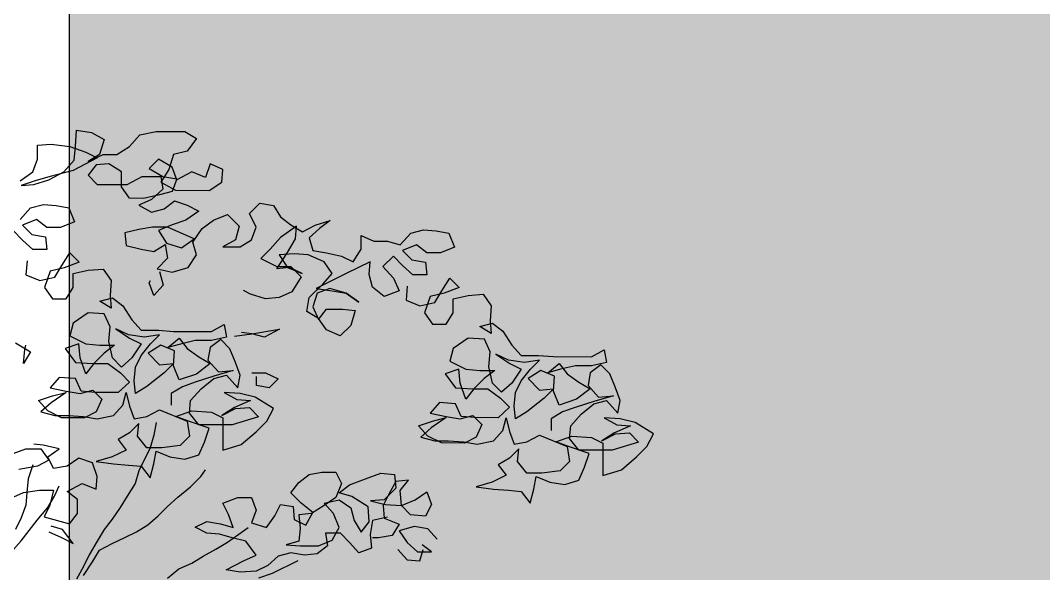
# Model space of a CAD drawing. Header units: millimetres. Extents: x -249630 to 95394, y -188036 to 109963.
# Drawn here: x -96309 to -95761, y -15927 to -15631 of the extents above; entities that cross this region are included whole.
import ezdxf

# ---------------------------------------------------------------- set-up
doc = ezdxf.new("R2010")
doc.units = ezdxf.units.MM
for name, color, linetype in [('AHojas', 86, 'Continuous'), ('ATronco', 36, 'Continuous'), ('SOMBRA', 252, 'Continuous'), ('VEREDA', 1, 'Continuous')]:
    doc.layers.add(name, color=color, linetype=linetype)

# ---------------------------------------------------------------- blocks, each defined once
blk = doc.blocks.new('Arbol_01')
at = {"layer": 'AHojas'}
for p, q in [((0.27109, 2.77819), (0.27213, 2.7926)), ((0.27213, 2.7926), (0.28552, 2.79053)), ((0.28552, 2.79053), (0.29684, 2.78434)), ((0.31948, 2.77814), (0.32876, 2.78843)), ((0.32876, 2.78843), (0.34318, 2.79151)), ((0.34318, 2.79151), (0.36892, 2.79148)), ((0.36892, 2.79148), (0.37921, 2.7853)), ((0.2371, 2.76689), (0.23711, 2.77925)), ((0.23711, 2.77925), (0.24947, 2.78027)), ((0.24947, 2.78027), (0.26594, 2.77819)), ((0.29684, 2.78434), (0.29271, 2.77096)), ((0.37921, 2.7853), (0.37096, 2.77398)), ((0.26594, 2.77819), (0.28035, 2.77303)), ((0.27005, 2.76583), (0.27109, 2.77819)), ((0.28035, 2.77303), (0.29064, 2.76787)), ((0.2824, 2.76479), (0.29579, 2.77096)), ((0.29271, 2.77096), (0.2824, 2.76479)), ((0.29579, 2.77096), (0.30815, 2.77095)), ((0.30815, 2.77095), (0.31948, 2.77814)), ((0.3586, 2.7709), (0.35447, 2.75752)), ((0.37096, 2.77398), (0.3586, 2.7709)), ((0.23297, 2.75557), (0.2371, 2.76689)), ((0.26077, 2.75554), (0.27005, 2.76583)), ((0.29064, 2.76787), (0.26901, 2.75657)), ((0.28961, 2.7617), (0.28239, 2.75244)), ((0.30094, 2.76272), (0.28961, 2.7617)), ((0.31226, 2.7555), (0.30094, 2.76272)), ((0.34522, 2.76679), (0.33697, 2.75856)), ((0.35756, 2.75958), (0.34522, 2.76679)), ((0.39155, 2.76263), (0.38742, 2.75028)), ((0.40287, 2.75747), (0.39155, 2.76263)), ((0.22164, 2.74734), (0.23297, 2.75557)), ((0.24738, 2.74835), (0.26077, 2.75554)), ((0.26901, 2.75657), (0.24841, 2.75144)), ((0.28239, 2.75244), (0.29062, 2.74419)), ((0.31224, 2.74211), (0.31226, 2.7555)), ((0.33697, 2.75856), (0.34932, 2.75135)), ((0.35447, 2.75752), (0.34726, 2.7462)), ((0.36167, 2.74824), (0.35756, 2.75958)), ((0.37507, 2.75544), (0.36167, 2.74824)), ((0.38742, 2.75028), (0.37507, 2.75544)), ((0.40183, 2.74615), (0.40287, 2.75747)), ((0.23502, 2.74733), (0.22266, 2.74322)), ((0.22266, 2.74322), (0.23399, 2.74424)), ((0.23399, 2.74424), (0.24738, 2.74835)), ((0.24841, 2.75144), (0.23502, 2.74733)), ((0.29062, 2.74419), (0.31739, 2.74417)), ((0.31739, 2.74417), (0.33079, 2.75136)), ((0.33079, 2.75136), (0.34726, 2.75135)), ((0.34726, 2.75135), (0.34931, 2.74002)), ((0.34726, 2.7462), (0.36063, 2.73898)), ((0.34932, 2.75135), (0.36167, 2.74927)), ((0.36167, 2.74927), (0.35754, 2.73795)), ((0.3905, 2.73895), (0.40183, 2.74615)), ((0.31944, 2.73181), (0.31224, 2.74211)), ((0.34622, 2.73487), (0.3318, 2.7318)), ((0.34931, 2.74002), (0.339, 2.73076)), ((0.35754, 2.73795), (0.34622, 2.73487)), ((0.36063, 2.73898), (0.3905, 2.73895)), ((0.23108, 2.72329), (0.24241, 2.72637)), ((0.24241, 2.72637), (0.25374, 2.72533)), ((0.25374, 2.72533), (0.26506, 2.72326)), ((0.3318, 2.7318), (0.31944, 2.73181)), ((0.339, 2.73076), (0.32767, 2.72562)), ((0.32767, 2.72562), (0.33899, 2.71943)), ((0.35032, 2.72251), (0.3596, 2.72971)), ((0.3596, 2.72971), (0.37092, 2.72558)), ((0.37092, 2.72558), (0.38121, 2.72043)), ((0.42652, 2.71832), (0.43579, 2.72758)), ((0.43579, 2.72758), (0.44815, 2.72551)), ((0.44815, 2.72551), (0.45431, 2.71521)), ((0.22181, 2.713), (0.23108, 2.72329)), ((0.26506, 2.72326), (0.2702, 2.7109)), ((0.33899, 2.71943), (0.35032, 2.72251)), ((0.38121, 2.72043), (0.36988, 2.7122)), ((0.39459, 2.71218), (0.40695, 2.71731)), ((0.40695, 2.71731), (0.41724, 2.70701)), ((0.43268, 2.70596), (0.42652, 2.71832)), ((0.45431, 2.71521), (0.46357, 2.70799)), ((0.23622, 2.71299), (0.22386, 2.70785)), ((0.22386, 2.70785), (0.23209, 2.69961)), ((0.24548, 2.70577), (0.23622, 2.71299)), ((0.2702, 2.7109), (0.25784, 2.70576)), ((0.34001, 2.70605), (0.32765, 2.704)), ((0.3534, 2.70604), (0.34001, 2.70605)), ((0.35752, 2.70809), (0.34516, 2.70295)), ((0.37707, 2.69572), (0.3534, 2.70604)), ((0.36988, 2.7122), (0.35752, 2.70809)), ((0.38429, 2.70498), (0.39459, 2.71218)), ((0.41724, 2.70701), (0.41414, 2.69465)), ((0.46872, 2.70696), (0.4543, 2.69668)), ((0.46357, 2.70799), (0.47387, 2.70181)), ((0.46768, 2.69563), (0.46872, 2.70696)), ((0.47387, 2.70181), (0.4852, 2.70797)), ((0.4852, 2.70797), (0.49859, 2.71208)), ((0.49859, 2.71208), (0.48931, 2.70488)), ((0.22385, 2.69447), (0.21562, 2.70271)), ((0.23209, 2.69961), (0.24444, 2.69754)), ((0.24444, 2.69754), (0.24546, 2.68621)), ((0.25784, 2.70576), (0.24548, 2.70577)), ((0.32765, 2.704), (0.31529, 2.70092)), ((0.31529, 2.70092), (0.31631, 2.68959)), ((0.34516, 2.70295), (0.35235, 2.69162)), ((0.37604, 2.69263), (0.38429, 2.70498)), ((0.42855, 2.69464), (0.43268, 2.70596)), ((0.48931, 2.70488), (0.48004, 2.69665)), ((0.52637, 2.68631), (0.52638, 2.69867)), ((0.52638, 2.69867), (0.5377, 2.69351)), ((0.56138, 2.6904), (0.57065, 2.70069)), ((0.57065, 2.70069), (0.58198, 2.70377)), ((0.58198, 2.70377), (0.59331, 2.70273)), ((0.59331, 2.70273), (0.60463, 2.70066)), ((0.60463, 2.70066), (0.60977, 2.6883)), ((0.23311, 2.68622), (0.22385, 2.69447)), ((0.31631, 2.68959), (0.3297, 2.68649)), ((0.34102, 2.68442), (0.35132, 2.69059)), ((0.35132, 2.69059), (0.35337, 2.67823)), ((0.35235, 2.69162), (0.36574, 2.68749)), ((0.36574, 2.68749), (0.37707, 2.69572)), ((0.37912, 2.6813), (0.37604, 2.69263)), ((0.41414, 2.69465), (0.40281, 2.68849)), ((0.40281, 2.68849), (0.41825, 2.68847)), ((0.41825, 2.68847), (0.42855, 2.69464)), ((0.4543, 2.69668), (0.44502, 2.68639)), ((0.46046, 2.68328), (0.46768, 2.69563)), ((0.48004, 2.69665), (0.48312, 2.68532)), ((0.5377, 2.69351), (0.55005, 2.6935)), ((0.55005, 2.6935), (0.56138, 2.6904)), ((0.57579, 2.69039), (0.56343, 2.68525)), ((0.58505, 2.68317), (0.57579, 2.69039)), ((0.60977, 2.6883), (0.59741, 2.68316)), ((0.24546, 2.68621), (0.23311, 2.68622)), ((0.25884, 2.67178), (0.26605, 2.6831)), ((0.26605, 2.6831), (0.27428, 2.67486)), ((0.3297, 2.68649), (0.34102, 2.68442)), ((0.3719, 2.66998), (0.37912, 2.6813)), ((0.44502, 2.68639), (0.43678, 2.67816)), ((0.45118, 2.66888), (0.46046, 2.68328)), ((0.46664, 2.68225), (0.45325, 2.68123)), ((0.45325, 2.68123), (0.46045, 2.6699)), ((0.479, 2.68121), (0.46664, 2.68225)), ((0.49341, 2.67502), (0.479, 2.68121)), ((0.48312, 2.68532), (0.49547, 2.68325)), ((0.49547, 2.68325), (0.50885, 2.68015)), ((0.50885, 2.68015), (0.51915, 2.67499)), ((0.51915, 2.67499), (0.52637, 2.68631)), ((0.55519, 2.68011), (0.54591, 2.67085)), ((0.56342, 2.67186), (0.55519, 2.68011)), ((0.56343, 2.68525), (0.57166, 2.677)), ((0.59741, 2.68316), (0.58505, 2.68317)), ((0.22795, 2.67593), (0.22691, 2.66357)), ((0.26089, 2.66972), (0.24853, 2.66664)), ((0.25265, 2.66149), (0.25884, 2.67178)), ((0.27428, 2.67486), (0.26089, 2.66972)), ((0.35337, 2.67823), (0.3441, 2.66898)), ((0.35748, 2.66587), (0.3719, 2.66998)), ((0.43678, 2.67816), (0.45118, 2.67094)), ((0.45118, 2.67094), (0.46354, 2.67093)), ((0.46251, 2.6699), (0.45118, 2.66888)), ((0.46045, 2.6699), (0.47383, 2.66474)), ((0.47383, 2.66474), (0.46251, 2.6699)), ((0.46354, 2.67093), (0.4728, 2.66165)), ((0.5006, 2.66471), (0.49341, 2.67502)), ((0.53459, 2.67498), (0.51296, 2.6647)), ((0.53355, 2.66365), (0.53459, 2.67498)), ((0.54591, 2.67085), (0.55517, 2.66054)), ((0.57268, 2.66362), (0.56342, 2.67186)), ((0.57166, 2.677), (0.58402, 2.67493)), ((0.58402, 2.67493), (0.58504, 2.66361)), ((0.22691, 2.66357), (0.23926, 2.65841)), ((0.23926, 2.65841), (0.25265, 2.66149)), ((0.24853, 2.66664), (0.24337, 2.65223)), ((0.26911, 2.65221), (0.26913, 2.66457)), ((0.26913, 2.66457), (0.28251, 2.66764)), ((0.28251, 2.66764), (0.2959, 2.66866)), ((0.2959, 2.66866), (0.3031, 2.65836)), ((0.3441, 2.66898), (0.35748, 2.66587)), ((0.34635, 2.66655), (0.34943, 2.6542)), ((0.4728, 2.66165), (0.46455, 2.64827)), ((0.51296, 2.6647), (0.48618, 2.65134)), ((0.49236, 2.65545), (0.5006, 2.66471)), ((0.53663, 2.65232), (0.53355, 2.66365)), ((0.55517, 2.66054), (0.56031, 2.64921)), ((0.58504, 2.66361), (0.57268, 2.66362)), ((0.59841, 2.64918), (0.60563, 2.6605)), ((0.60563, 2.6605), (0.61386, 2.65225)), ((0.24337, 2.65223), (0.25057, 2.64193)), ((0.26293, 2.64192), (0.26911, 2.65221)), ((0.3031, 2.65836), (0.30206, 2.64497)), ((0.33708, 2.65627), (0.33811, 2.65832)), ((0.34119, 2.64494), (0.33708, 2.65627)), ((0.34943, 2.6542), (0.34119, 2.64494)), ((0.47999, 2.64311), (0.49236, 2.65545)), ((0.48618, 2.65134), (0.50059, 2.64927)), ((0.49853, 2.65133), (0.4872, 2.64722)), ((0.51294, 2.6472), (0.49853, 2.65133)), ((0.54692, 2.64408), (0.53663, 2.65232)), ((0.56752, 2.65333), (0.56648, 2.64097)), ((0.61386, 2.65225), (0.60047, 2.64712)), ((0.29279, 2.63983), (0.30412, 2.64291)), ((0.30206, 2.64497), (0.30308, 2.63364)), ((0.30412, 2.64291), (0.31338, 2.63569)), ((0.42748, 2.64625), (0.4213, 2.64934)), ((0.44086, 2.64212), (0.42748, 2.64625)), ((0.45322, 2.64313), (0.44086, 2.64212)), ((0.46455, 2.64827), (0.45322, 2.64313)), ((0.47792, 2.63075), (0.47999, 2.64311)), ((0.4872, 2.64722), (0.48307, 2.63487)), ((0.50059, 2.64927), (0.51294, 2.6472)), ((0.52426, 2.63895), (0.51294, 2.6472)), ((0.51294, 2.6472), (0.52426, 2.63895)), ((0.56031, 2.64921), (0.54692, 2.64408)), ((0.58811, 2.64404), (0.58295, 2.62963)), ((0.60047, 2.64712), (0.58811, 2.64404)), ((0.59222, 2.63889), (0.59841, 2.64918)), ((0.6087, 2.64196), (0.62209, 2.64504)), ((0.62209, 2.64504), (0.63547, 2.64606)), ((0.63547, 2.64606), (0.64267, 2.63575)), ((0.25057, 2.64193), (0.26293, 2.64192)), ((0.30308, 2.63364), (0.29279, 2.63983)), ((0.31338, 2.63569), (0.3216, 2.62333)), ((0.48307, 2.63487), (0.48821, 2.62354)), ((0.56648, 2.64097), (0.57883, 2.63581)), ((0.57883, 2.63581), (0.59222, 2.63889)), ((0.60869, 2.62961), (0.6087, 2.64196)), ((0.64267, 2.63575), (0.64163, 2.62237)), ((0.28248, 2.62954), (0.26909, 2.62029)), ((0.29689, 2.6285), (0.28248, 2.62954)), ((0.30203, 2.61717), (0.29689, 2.6285)), ((0.48821, 2.62457), (0.47792, 2.63075)), ((0.48821, 2.62354), (0.49543, 2.6328)), ((0.49541, 2.61426), (0.48821, 2.62457)), ((0.49543, 2.6328), (0.50984, 2.63279)), ((0.50984, 2.63279), (0.52117, 2.63175)), ((0.52117, 2.63175), (0.51704, 2.61836)), ((0.58295, 2.62963), (0.59014, 2.61933)), ((0.6025, 2.61931), (0.60869, 2.62961)), ((0.26909, 2.62029), (0.26599, 2.60897)), ((0.30099, 2.60379), (0.30203, 2.61717)), ((0.30718, 2.61511), (0.31953, 2.60686)), ((0.3185, 2.60995), (0.30718, 2.61511)), ((0.3216, 2.62333), (0.32983, 2.61406)), ((0.39264, 2.61297), (0.40397, 2.61914)), ((0.40397, 2.61914), (0.40602, 2.60781)), ((0.42868, 2.61088), (0.45339, 2.61497)), ((0.45339, 2.61497), (0.44, 2.60778)), ((0.51704, 2.61836), (0.50776, 2.6091)), ((0.59014, 2.61933), (0.6025, 2.61931)), ((0.63236, 2.61723), (0.64369, 2.62031)), ((0.64265, 2.61104), (0.63236, 2.61723)), ((0.64163, 2.62237), (0.64265, 2.61104)), ((0.64369, 2.62031), (0.65295, 2.61309)), ((0.26599, 2.60897), (0.2804, 2.60174)), ((0.33291, 2.60787), (0.3185, 2.60995)), ((0.31953, 2.60686), (0.32982, 2.6017)), ((0.32983, 2.61406), (0.34528, 2.61404)), ((0.3463, 2.60992), (0.33291, 2.60787)), ((0.33806, 2.60169), (0.3463, 2.60992)), ((0.34528, 2.61404), (0.35866, 2.613)), ((0.3535, 2.59859), (0.3638, 2.60682)), ((0.35866, 2.613), (0.39264, 2.61297)), ((0.3638, 2.60682), (0.371, 2.59754)), ((0.40087, 2.60575), (0.3916, 2.59855)), ((0.40602, 2.60781), (0.39263, 2.60473)), ((0.4091, 2.59751), (0.40087, 2.60575)), ((0.41323, 2.60883), (0.42868, 2.61088)), ((0.42868, 2.61088), (0.41941, 2.61191)), ((0.44, 2.60778), (0.42868, 2.61088)), ((0.50776, 2.6091), (0.49541, 2.61426)), ((0.62205, 2.60694), (0.60866, 2.59769)), ((0.63647, 2.6059), (0.62205, 2.60694)), ((0.64161, 2.59457), (0.63647, 2.6059)), ((0.65295, 2.61309), (0.66117, 2.60073)), ((0.21759, 2.60283), (0.23096, 2.59458)), ((0.22478, 2.58429), (0.22582, 2.59665)), ((0.22582, 2.59665), (0.22685, 2.60076)), ((0.27422, 2.60175), (0.26186, 2.59764)), ((0.26186, 2.59764), (0.27111, 2.58528)), ((0.27524, 2.58939), (0.27422, 2.60175)), ((0.2804, 2.60174), (0.29275, 2.6007)), ((0.29275, 2.6007), (0.30614, 2.60069)), ((0.30614, 2.60069), (0.29686, 2.59349)), ((0.30407, 2.58937), (0.30099, 2.60379)), ((0.32982, 2.6017), (0.32157, 2.58935)), ((0.32981, 2.5914), (0.33806, 2.60169)), ((0.34732, 2.60065), (0.33599, 2.59346)), ((0.35967, 2.59549), (0.34732, 2.60065)), ((0.36483, 2.60167), (0.3535, 2.59859)), ((0.37822, 2.60474), (0.36483, 2.60167)), ((0.371, 2.59754), (0.38129, 2.59033)), ((0.39263, 2.60473), (0.37822, 2.60474)), ((0.3916, 2.59855), (0.38953, 2.58723)), ((0.41424, 2.58515), (0.4091, 2.59751)), ((0.60866, 2.59769), (0.60556, 2.58636)), ((0.66117, 2.60073), (0.6694, 2.59145)), ((0.73221, 2.59036), (0.74355, 2.59653)), ((0.74355, 2.59653), (0.74559, 2.5852)), ((0.23096, 2.59458), (0.22478, 2.58429)), ((0.28037, 2.57497), (0.27524, 2.58939)), ((0.29686, 2.59349), (0.28759, 2.58423)), ((0.3123, 2.58112), (0.30407, 2.58937)), ((0.32157, 2.58935), (0.3123, 2.58112)), ((0.32465, 2.58111), (0.32981, 2.5914)), ((0.33599, 2.59346), (0.34628, 2.58315)), ((0.35863, 2.58211), (0.35967, 2.59549)), ((0.38129, 2.59033), (0.39158, 2.58414)), ((0.38953, 2.58723), (0.39879, 2.57692)), ((0.64056, 2.58118), (0.64161, 2.59457)), ((0.64675, 2.5925), (0.6591, 2.58425)), ((0.65807, 2.58734), (0.64675, 2.5925)), ((0.67249, 2.58527), (0.65807, 2.58734)), ((0.6694, 2.59145), (0.68485, 2.59144)), ((0.68587, 2.58732), (0.67249, 2.58527)), ((0.67763, 2.57909), (0.68587, 2.58732)), ((0.68485, 2.59144), (0.69823, 2.5904)), ((0.69823, 2.5904), (0.73221, 2.59036)), ((0.27111, 2.58528), (0.28656, 2.58423)), ((0.28759, 2.58423), (0.28037, 2.57497)), ((0.28656, 2.58423), (0.29994, 2.58422)), ((0.29994, 2.58422), (0.31126, 2.57597)), ((0.32361, 2.56876), (0.32465, 2.58111)), ((0.34628, 2.58315), (0.35863, 2.58417)), ((0.35863, 2.58417), (0.35039, 2.57594)), ((0.36377, 2.56975), (0.35863, 2.58211)), ((0.39158, 2.58414), (0.37922, 2.57488)), ((0.41835, 2.57382), (0.41424, 2.58515)), ((0.61379, 2.57915), (0.60143, 2.57504)), ((0.60556, 2.58636), (0.61997, 2.57914)), ((0.61481, 2.56679), (0.61379, 2.57915)), ((0.61997, 2.57914), (0.63232, 2.5781)), ((0.63232, 2.5781), (0.64571, 2.57809)), ((0.64571, 2.57809), (0.63644, 2.57089)), ((0.64364, 2.56676), (0.64056, 2.58118)), ((0.6591, 2.58425), (0.66939, 2.5791)), ((0.66939, 2.5791), (0.66114, 2.56675)), ((0.66938, 2.5688), (0.67763, 2.57909)), ((0.6869, 2.57805), (0.67556, 2.57085)), ((0.69925, 2.57289), (0.6869, 2.57805)), ((0.69307, 2.57598), (0.70338, 2.58421)), ((0.7044, 2.57906), (0.69307, 2.57598)), ((0.70338, 2.58421), (0.71058, 2.57494)), ((0.71779, 2.58214), (0.7044, 2.57906)), ((0.73221, 2.58213), (0.71779, 2.58214)), ((0.74044, 2.58315), (0.73117, 2.57595)), ((0.74559, 2.5852), (0.73221, 2.58213)), ((0.74867, 2.5749), (0.74044, 2.58315)), ((0.25669, 2.57191), (0.24844, 2.56265)), ((0.2711, 2.57086), (0.25669, 2.57191)), ((0.27624, 2.55953), (0.2711, 2.57086)), ((0.31126, 2.57597), (0.31949, 2.56773)), ((0.35039, 2.57594), (0.33493, 2.5636)), ((0.37922, 2.57488), (0.36377, 2.56975)), ((0.39466, 2.57281), (0.37818, 2.56768)), ((0.38333, 2.56149), (0.39466, 2.57075)), ((0.41217, 2.57794), (0.39466, 2.57281)), ((0.39466, 2.57075), (0.40599, 2.57383)), ((0.39879, 2.57692), (0.41217, 2.57794)), ((0.40599, 2.57383), (0.41628, 2.56249)), ((0.41628, 2.56249), (0.41835, 2.57382)), ((0.42865, 2.57587), (0.441, 2.57586)), ((0.43275, 2.56454), (0.43276, 2.57277)), ((0.441, 2.57586), (0.45232, 2.5707)), ((0.45232, 2.5707), (0.44408, 2.56247)), ((0.60143, 2.57504), (0.61069, 2.56267)), ((0.63644, 2.57089), (0.62716, 2.56163)), ((0.67556, 2.57085), (0.68585, 2.56055)), ((0.69821, 2.55951), (0.69925, 2.57289)), ((0.71058, 2.57494), (0.72087, 2.56772)), ((0.73117, 2.57595), (0.7291, 2.56463)), ((0.75381, 2.56254), (0.74867, 2.5749)), ((0.24844, 2.56265), (0.26285, 2.55954)), ((0.27521, 2.55747), (0.28654, 2.56055)), ((0.28654, 2.56055), (0.29477, 2.55231)), ((0.31949, 2.56773), (0.30919, 2.55847)), ((0.32463, 2.55743), (0.32361, 2.56876)), ((0.33493, 2.5636), (0.32463, 2.55743)), ((0.36685, 2.56357), (0.35655, 2.5574)), ((0.37818, 2.56768), (0.36685, 2.56357)), ((0.37405, 2.5512), (0.38333, 2.56149)), ((0.44408, 2.56247), (0.43275, 2.56454)), ((0.61069, 2.56267), (0.62613, 2.56163)), ((0.61994, 2.55237), (0.61481, 2.56679)), ((0.62716, 2.56163), (0.61994, 2.55237)), ((0.62613, 2.56163), (0.63952, 2.56162)), ((0.63952, 2.56162), (0.65083, 2.55337)), ((0.65187, 2.55852), (0.64364, 2.56676)), ((0.66114, 2.56675), (0.65187, 2.55852)), ((0.66423, 2.55851), (0.66938, 2.5688)), ((0.68585, 2.56055), (0.69821, 2.56156)), ((0.69821, 2.56156), (0.68996, 2.55333)), ((0.73116, 2.56153), (0.71879, 2.55228)), ((0.72087, 2.56772), (0.73116, 2.56153)), ((0.7291, 2.56463), (0.73836, 2.55432)), ((0.75792, 2.55121), (0.75381, 2.56254)), ((0.23813, 2.55133), (0.25049, 2.55544)), ((0.24636, 2.54205), (0.23813, 2.55133)), ((0.26285, 2.55851), (0.24946, 2.54926)), ((0.25049, 2.55544), (0.26285, 2.55851)), ((0.26285, 2.55954), (0.27521, 2.55747)), ((0.28859, 2.55849), (0.27624, 2.55953)), ((0.30919, 2.55847), (0.28859, 2.55849)), ((0.29477, 2.55231), (0.28961, 2.54099)), ((0.31329, 2.54714), (0.31639, 2.55847)), ((0.31639, 2.55847), (0.31947, 2.54611)), ((0.35655, 2.5574), (0.35654, 2.5471)), ((0.37301, 2.53988), (0.37405, 2.5512)), ((0.40392, 2.55839), (0.41524, 2.5522)), ((0.41833, 2.55734), (0.40392, 2.55839)), ((0.42759, 2.55116), (0.41317, 2.54499)), ((0.41524, 2.5522), (0.42759, 2.55116)), ((0.43171, 2.55424), (0.41833, 2.55734)), ((0.44818, 2.54393), (0.43171, 2.55424)), ((0.65083, 2.55337), (0.65906, 2.54513)), ((0.66318, 2.54615), (0.66423, 2.55851)), ((0.68996, 2.55333), (0.67451, 2.54099)), ((0.70334, 2.54714), (0.69821, 2.55951)), ((0.71879, 2.55228), (0.70334, 2.54714)), ((0.73423, 2.54815), (0.74556, 2.55122)), ((0.75175, 2.55534), (0.73424, 2.55021)), ((0.73836, 2.55432), (0.75175, 2.55534)), ((0.74556, 2.55122), (0.75585, 2.53989)), ((0.75585, 2.53989), (0.75792, 2.55121)), ((0.24946, 2.54926), (0.24018, 2.54103)), ((0.25871, 2.53586), (0.24636, 2.54205)), ((0.30505, 2.53788), (0.31329, 2.54714)), ((0.31947, 2.54611), (0.32358, 2.53478)), ((0.33491, 2.53682), (0.34624, 2.54299)), ((0.34624, 2.54299), (0.37094, 2.53267)), ((0.36065, 2.5368), (0.37507, 2.54194)), ((0.37507, 2.54194), (0.39257, 2.54089)), ((0.41317, 2.54499), (0.40184, 2.53779)), ((0.40184, 2.53779), (0.4142, 2.54396)), ((0.4142, 2.54396), (0.42656, 2.54498)), ((0.42656, 2.54498), (0.43479, 2.53673)), ((0.44199, 2.53261), (0.44818, 2.54393)), ((0.59626, 2.5493), (0.58801, 2.54004)), ((0.61067, 2.54826), (0.59626, 2.5493)), ((0.61581, 2.53693), (0.61067, 2.54826)), ((0.65906, 2.54513), (0.64876, 2.53587)), ((0.6642, 2.53482), (0.66318, 2.54615)), ((0.71776, 2.54507), (0.70643, 2.54096)), ((0.73424, 2.55021), (0.71776, 2.54507)), ((0.7229, 2.53889), (0.73423, 2.54815)), ((0.24018, 2.54103), (0.25254, 2.53793)), ((0.25254, 2.53793), (0.26489, 2.53792)), ((0.27931, 2.53585), (0.25871, 2.53586)), ((0.26489, 2.53792), (0.27828, 2.53688)), ((0.27828, 2.53688), (0.29063, 2.53481)), ((0.28961, 2.54099), (0.27931, 2.53585)), ((0.29063, 2.53481), (0.30505, 2.53788)), ((0.32358, 2.53478), (0.33491, 2.53682)), ((0.37197, 2.53267), (0.36065, 2.5368)), ((0.37094, 2.53267), (0.37299, 2.51929)), ((0.3905, 2.52648), (0.37197, 2.53267)), ((0.38124, 2.52957), (0.37301, 2.53988)), ((0.39257, 2.54089), (0.40287, 2.53573)), ((0.40287, 2.53573), (0.40284, 2.5069)), ((0.43479, 2.53673), (0.4111, 2.52955)), ((0.43272, 2.52335), (0.44199, 2.53261)), ((0.5777, 2.52873), (0.59006, 2.53283)), ((0.58801, 2.54004), (0.60242, 2.53694)), ((0.60242, 2.53591), (0.58903, 2.52666)), ((0.59006, 2.53283), (0.60242, 2.53591)), ((0.60242, 2.53694), (0.61478, 2.53487)), ((0.61478, 2.53487), (0.62611, 2.53795)), ((0.62817, 2.53589), (0.61581, 2.53693)), ((0.62611, 2.53795), (0.63434, 2.5297)), ((0.64876, 2.53587), (0.62817, 2.53589)), ((0.65287, 2.52454), (0.65597, 2.53586)), ((0.65597, 2.53586), (0.65904, 2.5235)), ((0.67451, 2.54099), (0.6642, 2.53482)), ((0.69612, 2.53479), (0.69611, 2.5245)), ((0.70643, 2.54096), (0.69612, 2.53479)), ((0.71362, 2.5286), (0.7229, 2.53889)), ((0.74349, 2.53578), (0.75481, 2.52959)), ((0.7579, 2.53474), (0.74349, 2.53578)), ((0.77129, 2.53164), (0.7579, 2.53474)), ((0.3277, 2.53065), (0.31945, 2.52242)), ((0.32666, 2.51933), (0.3277, 2.53065)), ((0.34314, 2.53167), (0.34107, 2.52034)), ((0.4111, 2.52955), (0.38124, 2.52957)), ((0.38637, 2.51412), (0.3905, 2.52648)), ((0.41932, 2.51204), (0.43272, 2.52335)), ((0.58593, 2.51945), (0.5777, 2.52873)), ((0.58903, 2.52666), (0.57975, 2.51843)), ((0.63434, 2.5297), (0.62918, 2.51838)), ((0.64462, 2.51528), (0.65287, 2.52454)), ((0.65904, 2.5235), (0.66315, 2.51217)), ((0.71258, 2.51728), (0.71362, 2.5286)), ((0.76717, 2.52855), (0.75274, 2.52239)), ((0.75481, 2.52959), (0.76717, 2.52855)), ((0.78775, 2.52133), (0.77129, 2.53164)), ((0.31945, 2.52242), (0.30915, 2.51625)), ((0.30915, 2.51625), (0.31635, 2.50698)), ((0.33488, 2.50902), (0.32666, 2.51933)), ((0.34107, 2.52034), (0.33797, 2.50902)), ((0.37299, 2.51929), (0.36475, 2.51106)), ((0.38121, 2.5028), (0.38637, 2.51412)), ((0.57975, 2.51843), (0.59211, 2.51533)), ((0.59828, 2.51326), (0.58593, 2.51945)), ((0.59211, 2.51533), (0.60446, 2.51531)), ((0.60446, 2.51531), (0.61785, 2.51427)), ((0.61785, 2.51427), (0.6302, 2.5122)), ((0.62918, 2.51838), (0.61888, 2.51324)), ((0.6302, 2.5122), (0.64462, 2.51528)), ((0.66315, 2.51217), (0.67448, 2.51422)), ((0.67448, 2.51422), (0.68581, 2.52039)), ((0.68581, 2.52039), (0.71052, 2.51007)), ((0.70022, 2.5142), (0.71464, 2.51933)), ((0.71155, 2.51007), (0.70022, 2.5142)), ((0.72081, 2.50697), (0.71258, 2.51728)), ((0.71464, 2.51933), (0.73215, 2.51829)), ((0.73215, 2.51829), (0.74244, 2.51313)), ((0.75274, 2.52239), (0.74141, 2.51519)), ((0.74141, 2.51519), (0.75377, 2.52136)), ((0.77436, 2.51413), (0.75067, 2.50694)), ((0.75377, 2.52136), (0.76613, 2.52237)), ((0.76613, 2.52237), (0.77436, 2.51413)), ((0.78156, 2.51), (0.78775, 2.52133)), ((0.21544, 2.50398), (0.22677, 2.50809)), ((0.22677, 2.50809), (0.24015, 2.50808)), ((0.24221, 2.51117), (0.23398, 2.5122)), ((0.24015, 2.50808), (0.24735, 2.49778)), ((0.25663, 2.50807), (0.24221, 2.51117)), ((0.24632, 2.50087), (0.25663, 2.50807)), ((0.31635, 2.50698), (0.30399, 2.50081)), ((0.33797, 2.50902), (0.32766, 2.48844)), ((0.34827, 2.50901), (0.33488, 2.50902)), ((0.34105, 2.4946), (0.34312, 2.50593)), ((0.34312, 2.50593), (0.35547, 2.50077)), ((0.36475, 2.51106), (0.34827, 2.50901)), ((0.40284, 2.5069), (0.41932, 2.51204)), ((0.61888, 2.51324), (0.59828, 2.51326)), ((0.66727, 2.50805), (0.65902, 2.49982)), ((0.66623, 2.49672), (0.66727, 2.50805)), ((0.71052, 2.51007), (0.71256, 2.49668)), ((0.73007, 2.50387), (0.71155, 2.51007)), ((0.75067, 2.50694), (0.72081, 2.50697)), ((0.74244, 2.51313), (0.74241, 2.4843)), ((0.77229, 2.50075), (0.78156, 2.51)), ((0.24735, 2.49778), (0.23705, 2.49264)), ((0.25146, 2.49057), (0.24632, 2.50087)), ((0.27412, 2.49981), (0.26382, 2.49261)), ((0.28648, 2.49568), (0.27412, 2.49981)), ((0.30399, 2.50081), (0.28957, 2.49671)), ((0.28957, 2.49671), (0.30501, 2.49464)), ((0.35547, 2.50077), (0.36885, 2.4987)), ((0.36885, 2.4987), (0.38121, 2.5028)), ((0.65902, 2.49982), (0.64872, 2.49365)), ((0.67446, 2.48642), (0.66623, 2.49672)), ((0.71256, 2.49668), (0.70432, 2.48845)), ((0.72594, 2.49152), (0.73007, 2.50387)), ((0.75889, 2.48943), (0.77229, 2.50075)), ((0.23705, 2.49264), (0.22057, 2.48956)), ((0.26382, 2.49261), (0.25146, 2.49057)), ((0.29058, 2.48332), (0.28648, 2.49568)), ((0.30501, 2.49464), (0.31839, 2.49359)), ((0.31839, 2.49359), (0.32972, 2.49255)), ((0.32972, 2.49255), (0.33795, 2.48225)), ((0.33795, 2.48225), (0.34105, 2.4946)), ((0.38325, 2.48324), (0.38738, 2.48941)), ((0.48005, 2.48521), (0.49137, 2.48726)), ((0.49137, 2.48726), (0.50373, 2.48725)), ((0.50373, 2.48725), (0.50887, 2.47694)), ((0.64872, 2.49365), (0.65592, 2.48438)), ((0.70432, 2.48845), (0.68784, 2.48641)), ((0.72079, 2.4802), (0.72594, 2.49152)), ((0.74241, 2.4843), (0.75889, 2.48943)), ((0.28954, 2.472), (0.29058, 2.48332)), ((0.46356, 2.46875), (0.47077, 2.47801)), ((0.47077, 2.47801), (0.48005, 2.48521)), ((0.51608, 2.47591), (0.53256, 2.48207)), ((0.53256, 2.48207), (0.54389, 2.48618)), ((0.54389, 2.48618), (0.55624, 2.48514)), ((0.55727, 2.47896), (0.55108, 2.46764)), ((0.55624, 2.48514), (0.55726, 2.47278)), ((0.56859, 2.47998), (0.55727, 2.47896)), ((0.56138, 2.47072), (0.56859, 2.47998)), ((0.64356, 2.47821), (0.62914, 2.47411)), ((0.65592, 2.48438), (0.64356, 2.47821)), ((0.68784, 2.48641), (0.67446, 2.48642)), ((0.68062, 2.472), (0.68269, 2.48332)), ((0.68269, 2.48332), (0.69504, 2.47816)), ((0.69504, 2.47816), (0.70843, 2.47609)), ((0.70843, 2.47609), (0.72079, 2.4802)), ((0.21334, 2.46383), (0.22467, 2.46897)), ((0.22467, 2.46897), (0.23909, 2.47101)), ((0.23909, 2.47101), (0.25144, 2.471)), ((0.25144, 2.471), (0.24834, 2.45762)), ((0.2638, 2.46996), (0.27719, 2.47716)), ((0.27306, 2.46274), (0.2638, 2.46996)), ((0.27719, 2.47716), (0.28954, 2.472)), ((0.47282, 2.45947), (0.46356, 2.46875)), ((0.50887, 2.47694), (0.50371, 2.46459)), ((0.5068, 2.46871), (0.51608, 2.47591)), ((0.51813, 2.46561), (0.5068, 2.46871)), ((0.55726, 2.47278), (0.54695, 2.46249)), ((0.5624, 2.45733), (0.56138, 2.47072)), ((0.57476, 2.46247), (0.58506, 2.46967)), ((0.58506, 2.46967), (0.58917, 2.45834)), ((0.62914, 2.47411), (0.64458, 2.47203)), ((0.64458, 2.47203), (0.65797, 2.47099)), ((0.65797, 2.47099), (0.66929, 2.46995)), ((0.66929, 2.46995), (0.67752, 2.45965)), ((0.67752, 2.45965), (0.68062, 2.472)), ((0.24628, 2.45556), (0.25247, 2.46585)), ((0.27305, 2.45039), (0.27306, 2.46274)), ((0.4028, 2.45954), (0.41619, 2.46467)), ((0.40794, 2.44924), (0.4028, 2.45954)), ((0.41619, 2.46467), (0.42854, 2.46466)), ((0.42854, 2.46466), (0.43265, 2.45333)), ((0.4831, 2.45123), (0.47282, 2.45947)), ((0.50371, 2.46459), (0.49341, 2.45739)), ((0.49341, 2.45945), (0.5068, 2.46253)), ((0.50164, 2.45018), (0.49341, 2.45945)), ((0.5068, 2.46253), (0.51709, 2.45531)), ((0.53253, 2.45633), (0.51813, 2.46561)), ((0.54695, 2.46249), (0.5346, 2.46148)), ((0.5346, 2.46148), (0.54798, 2.45837)), ((0.55108, 2.46764), (0.54592, 2.45735)), ((0.5624, 2.45733), (0.57476, 2.46247)), ((0.24834, 2.45762), (0.24319, 2.44733)), ((0.26583, 2.44113), (0.27305, 2.45039)), ((0.43265, 2.45333), (0.42852, 2.44201)), ((0.44912, 2.44817), (0.45428, 2.45846)), ((0.45428, 2.45846), (0.4656, 2.45639)), ((0.4656, 2.45639), (0.46662, 2.44506)), ((0.48207, 2.4502), (0.47075, 2.44918)), ((0.47692, 2.4399), (0.4831, 2.45123)), ((0.49341, 2.45739), (0.48207, 2.4502)), ((0.50677, 2.43782), (0.50164, 2.45018)), ((0.51709, 2.45531), (0.52017, 2.44398)), ((0.53355, 2.44294), (0.53253, 2.45633)), ((0.54592, 2.45735), (0.54694, 2.44602)), ((0.54798, 2.45837), (0.5624, 2.45733)), ((0.57063, 2.44909), (0.5624, 2.45733)), ((0.58917, 2.45834), (0.58401, 2.44804)), ((0.24319, 2.44733), (0.26583, 2.44113)), ((0.37806, 2.43794), (0.38837, 2.44308)), ((0.38837, 2.44308), (0.40072, 2.441)), ((0.40072, 2.441), (0.41204, 2.43791)), ((0.41204, 2.43791), (0.40794, 2.44924)), ((0.42852, 2.44201), (0.4419, 2.43788)), ((0.4419, 2.43788), (0.44912, 2.44817)), ((0.46662, 2.44506), (0.47692, 2.4399)), ((0.47075, 2.44918), (0.47176, 2.43682)), ((0.52017, 2.44398), (0.52633, 2.43368)), ((0.52633, 2.43368), (0.53355, 2.44294)), ((0.53664, 2.44397), (0.53457, 2.43161)), ((0.55003, 2.44705), (0.53664, 2.44397)), ((0.54694, 2.44602), (0.56032, 2.44086)), ((0.58401, 2.44804), (0.57063, 2.44909)), ((0.24729, 2.43394), (0.25861, 2.42878)), ((0.25965, 2.43599), (0.24936, 2.43908)), ((0.26891, 2.42362), (0.25965, 2.43599)), ((0.38836, 2.43278), (0.37806, 2.43794)), ((0.39968, 2.43174), (0.38836, 2.43278)), ((0.41101, 2.42864), (0.39968, 2.43174)), ((0.41719, 2.43172), (0.42543, 2.43789)), ((0.47176, 2.43682), (0.47072, 2.4255)), ((0.49441, 2.43268), (0.49646, 2.42135)), ((0.5078, 2.43267), (0.49441, 2.43268)), ((0.50059, 2.4265), (0.50677, 2.43782)), ((0.51603, 2.42442), (0.5078, 2.43267)), ((0.56032, 2.44086), (0.55413, 2.43057)), ((0.5737, 2.43879), (0.56032, 2.43468)), ((0.56032, 2.43468), (0.56751, 2.42438)), ((0.58606, 2.43672), (0.5737, 2.43879)), ((0.59429, 2.42744), (0.58606, 2.43672)), ((0.25861, 2.42878), (0.26891, 2.42362)), ((0.40688, 2.42452), (0.41719, 2.43172)), ((0.42336, 2.42554), (0.41101, 2.42864)), ((0.43262, 2.41317), (0.42336, 2.42554)), ((0.47072, 2.4255), (0.4594, 2.42242)), ((0.48823, 2.42136), (0.50059, 2.4265)), ((0.52426, 2.41515), (0.51603, 2.42442)), ((0.53457, 2.43161), (0.53559, 2.41926)), ((0.54178, 2.42852), (0.53663, 2.42852)), ((0.55413, 2.43057), (0.54178, 2.42852)), ((0.56751, 2.42438), (0.57677, 2.41613)), ((0.46351, 2.4152), (0.45218, 2.41213)), ((0.4594, 2.42242), (0.47175, 2.42138)), ((0.47586, 2.41313), (0.46351, 2.4152)), ((0.47175, 2.42138), (0.48823, 2.42136)), ((0.48719, 2.41415), (0.47586, 2.41313)), ((0.49646, 2.42135), (0.48719, 2.41415)), ((0.53559, 2.41926), (0.52426, 2.41515)), ((0.55927, 2.41821), (0.5675, 2.40893)), ((0.57677, 2.41613), (0.58913, 2.41612)), ((0.57882, 2.40789), (0.58192, 2.41819)), ((0.58913, 2.41612), (0.5809, 2.42231)), ((0.40583, 2.39981), (0.42128, 2.40804)), ((0.42128, 2.40804), (0.43262, 2.41317)), ((0.45218, 2.41213), (0.4429, 2.4039)), ((0.5675, 2.40893), (0.57882, 2.40789)), ((0.41819, 2.39774), (0.40583, 2.39981)), ((0.4326, 2.39876), (0.41819, 2.39774)), ((0.4429, 2.4039), (0.4326, 2.39876))]:
    blk.add_line(p, q, dxfattribs=at)
at = {"layer": 'ATronco'}
for p, q in [((0.23293, 2.49367), (0.2288, 2.48132)), ((0.32766, 2.48844), (0.32456, 2.47711)), ((0.2288, 2.48132), (0.22776, 2.46896)), ((0.37398, 2.47398), (0.38325, 2.48324)), ((0.22776, 2.46896), (0.22672, 2.45764)), ((0.25247, 2.46585), (0.2566, 2.47512)), ((0.32456, 2.47711), (0.31734, 2.46579)), ((0.36264, 2.46472), (0.37398, 2.47398)), ((0.31734, 2.46579), (0.31115, 2.4555)), ((0.35337, 2.45649), (0.36264, 2.46472)), ((0.22672, 2.45764), (0.22259, 2.44632)), ((0.237, 2.44424), (0.24628, 2.45556)), ((0.31115, 2.4555), (0.30393, 2.44521)), ((0.34512, 2.44826), (0.35337, 2.45649)), ((0.22259, 2.44632), (0.21743, 2.43602)), ((0.22257, 2.42572), (0.237, 2.44424)), ((0.30393, 2.44521), (0.29672, 2.43595)), ((0.33585, 2.44003), (0.34512, 2.44826)), ((0.29672, 2.43595), (0.29053, 2.42566)), ((0.31525, 2.42873), (0.32555, 2.43387)), ((0.32555, 2.43387), (0.33585, 2.44003)), ((0.2133, 2.41543), (0.22257, 2.42572)), ((0.29053, 2.42566), (0.28331, 2.41331)), ((0.29258, 2.41742), (0.30391, 2.42359)), ((0.30391, 2.42359), (0.31525, 2.42873)), ((0.39658, 2.41836), (0.40688, 2.42452)), ((0.2864, 2.40713), (0.29258, 2.41742)), ((0.38525, 2.41219), (0.39658, 2.41836)), ((0.28331, 2.41331), (0.27815, 2.40302)), ((0.27815, 2.39478), (0.2864, 2.40713)), ((0.36362, 2.40088), (0.37495, 2.40602)), ((0.37495, 2.40602), (0.38525, 2.41219)), ((0.46968, 2.40799), (0.44702, 2.39669)), ((0.27815, 2.40302), (0.27197, 2.3917)), ((0.35331, 2.39265), (0.36362, 2.40088)), ((0.44702, 2.39669), (0.43466, 2.39258))]:
    blk.add_line(p, q, dxfattribs=at)

msp = doc.modelspace()

# ---------------------------------------------------------------- hatches: boundary and pattern name
at = {"layer": 'SOMBRA'}
h = msp.add_hatch(color=8, dxfattribs=at)
h.set_gradient(color1=(122, 133, 132), one_color=1, tint=1, name='INVCURVED')
h.paths.add_polyline_path([(-95604.336, -14787.024), (-96282.461, -14787.024), (-96282.461, -16187.024), (-95604.336, -16187.024)])
h.paths.add_polyline_path([(-94926.211, -14787.024), (-95604.336, -14787.024), (-95604.336, -16187.024), (-94926.211, -16187.024)])
h.paths.add_polyline_path([(-94248.086, -14787.024), (-94926.211, -14787.024), (-94926.211, -16187.024), (-94248.086, -16187.024)])
h.paths.add_polyline_path([(-93569.961, -14787.024), (-94248.086, -14787.024), (-94248.086, -16187.024), (-93569.961, -16187.024)])

# ---------------------------------------------------------------- linework, layer by layer
at = {"layer": 'VEREDA'}
msp.add_lwpolyline([(-96282.461, -16187.024), (-96282.461, -14787.024)], dxfattribs=at)

# ---------------------------------------------------------------- block references
at = {"xscale": 598.9603255755416, "yscale": 598.9603255755416, "zscale": 598.9603255755416}
msp.add_blockref('Arbol_01', (-96441.68, -17362.024), dxfattribs=at)

doc.saveas('drawing.dxf')
